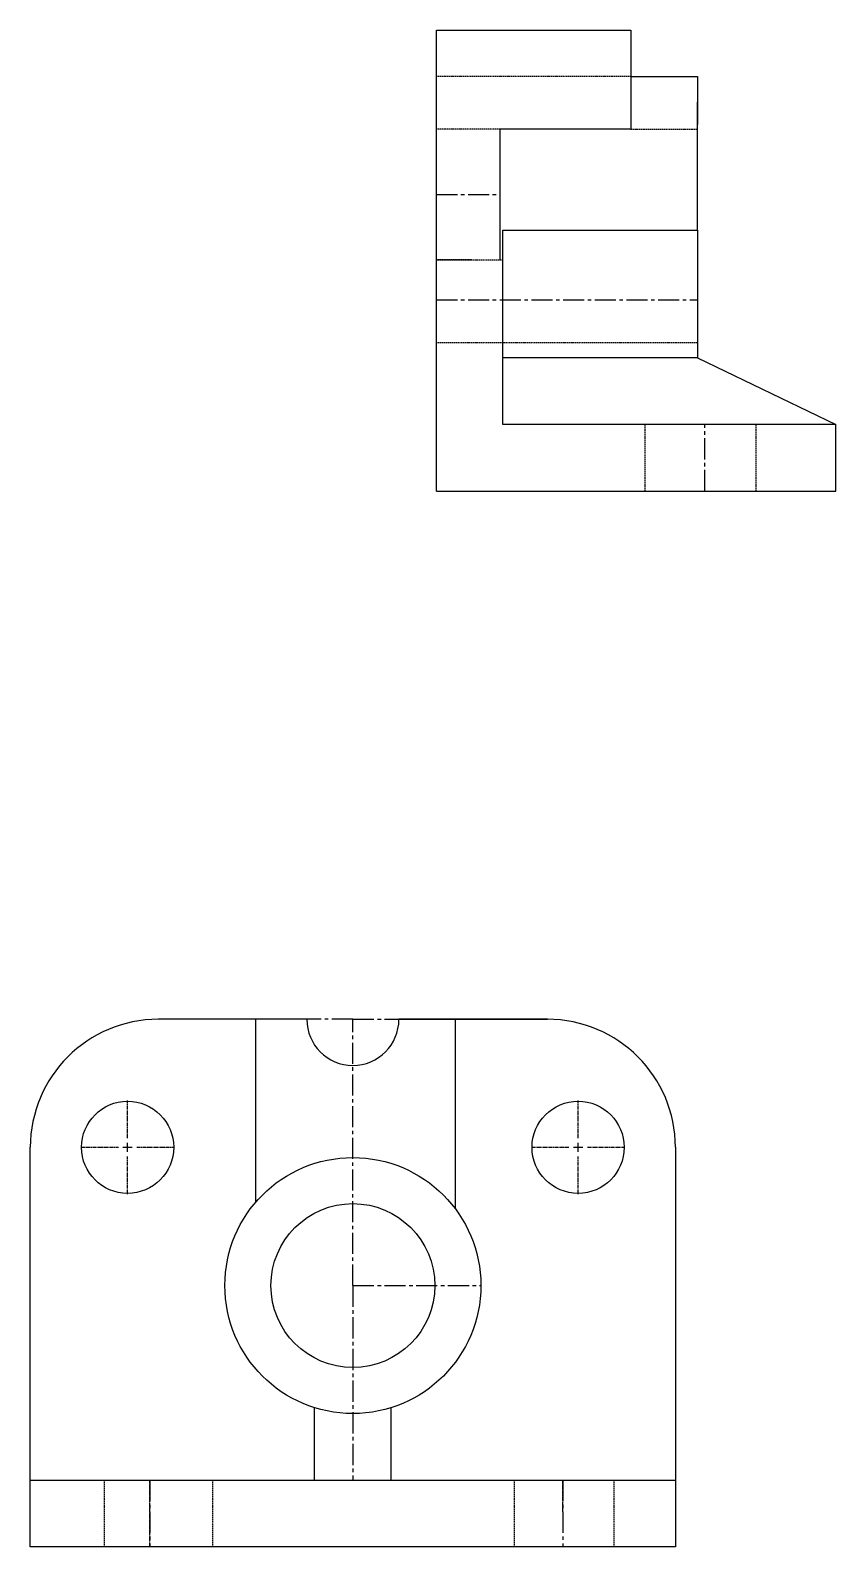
# Model space of a CAD drawing. Header units: inches. Extents: x 163 to 518, y 225 to 529.
# Drawn here: x 360.6 to 517.9, y 230.5 to 526.6 of the extents above; entities that cross this region are included whole.
import ezdxf

# ---------------------------------------------------------------- set-up
doc = ezdxf.new("R2010")
doc.units = ezdxf.units.IN
doc.header["$MEASUREMENT"] = 0
doc.linetypes.add('CENTER2', pattern=[1.125, 0.75, -0.125, 0.125, -0.125])
doc.linetypes.add('HIDDEN', pattern=[0.375, 0.25, -0.125])
doc.layers.add('Layer1', color=50, linetype='CENTER2')
doc.layers.add('Layer2', color=130, linetype='HIDDEN')

# ---------------------------------------------------------------- blocks, each defined once
blk = doc.blocks.new('*U3')
at = {"layer": 'Layer1', "color": 0, "linetype": 'CENTER2', "transparency": 16777216}
for p, q in [((0, 1.8), (0, 9.12)), ((-9.12, 0), (-1.8, 0)), ((1.8, 0), (9.12, 0)), ((0, -9.12), (0, -1.8))]:
    blk.add_line(p, q, dxfattribs=at)
at = {"layer": 'Layer1', "color": 0, "linetype": 'Continuous', "transparency": 16777216}
for p, q in [((-0.9, 0), (0.9, 0)), ((0, -0.9), (0, 0.9))]:
    blk.add_line(p, q, dxfattribs=at)
blk = doc.blocks.new('*U4')
at = {"layer": 'Layer1', "color": 0, "linetype": 'CENTER2', "transparency": 16777216}
for p, q in [((0, 1.8), (0, 9.12)), ((-9.12, 0), (-1.8, 0)), ((1.8, 0), (9.12, 0)), ((0, -9.12), (0, -1.8))]:
    blk.add_line(p, q, dxfattribs=at)
at = {"layer": 'Layer1', "color": 0, "linetype": 'Continuous', "transparency": 16777216}
for p, q in [((-0.9, 0), (0.9, 0)), ((0, -0.9), (0, 0.9))]:
    blk.add_line(p, q, dxfattribs=at)

msp = doc.modelspace()

# ---------------------------------------------------------------- linework, layer by layer
for p, q in [((439.88383, 436.62896), (439.88383, 526.62896)), ((439.88383, 526.62896), (464.88383, 526.62896)), ((452.88383, 526.62896), (477.88383, 526.62896)), ((477.88383, 526.62896), (477.88383, 517.62896)), ((477.88383, 517.62896), (490.88383, 517.62896)), ((477.88383, 517.62896), (477.88383, 507.34191)), ((490.88383, 517.62896), (490.88383, 508.26206)), ((490.88383, 487.62896), (490.88383, 512.62896)), ((477.88383, 507.34191), (452.31104, 507.34191)), ((452.31104, 507.34191), (452.31104, 481.78471)), ((452.88383, 449.62896), (452.88383, 487.62896)), ((452.88383, 487.62896), (490.88383, 487.62896)), ((490.88383, 487.62896), (490.88383, 462.62896)), ((452.88383, 449.62896), (452.88383, 465.42863)), ((490.88383, 462.62896), (452.88383, 462.62896)), ((490.88383, 462.62896), (517.88383, 449.62896)), ((517.88383, 449.62896), (452.88383, 449.62896)), ((517.88383, 436.62896), (517.88383, 449.62896)), ((439.88383, 436.62896), (517.88383, 436.62896)), ((414.57595, 333.45838), (385.57595, 333.45838)), ((414.57595, 333.45838), (404.57595, 333.45838)), ((404.57595, 333.45838), (404.57595, 297.70646)), ((432.57595, 333.45838), (433.57595, 333.45838)), ((432.57595, 333.45838), (433.57595, 333.45838)), ((432.57595, 333.45838), (461.57595, 333.45838)), ((461.57595, 333.45838), (432.57595, 333.45838)), ((433.57595, 333.45838), (443.57595, 333.45838)), ((443.57595, 333.45838), (443.57595, 296.45838)), ((360.57595, 281.45838), (360.57595, 308.45838)), ((486.57595, 308.45838), (486.57595, 243.45838)), ((360.57595, 243.45838), (360.57595, 281.45838)), ((416.07595, 243.45838), (416.07595, 257.6099)), ((431.07595, 243.45838), (431.07595, 257.6099)), ((360.57595, 243.45838), (486.57595, 243.45838)), ((360.57595, 230.45838), (360.57595, 243.45838)), ((423.57595, 243.45838), (431.07595, 243.45838)), ((486.57595, 243.45838), (486.57595, 230.45838)), ((486.57595, 230.45838), (360.57595, 230.45838))]:
    msp.add_line(p, q)
for centre, radius in [((379.57595, 308.45838), 9), ((467.57595, 308.45838), 9), ((423.57595, 281.45838), 25), ((423.57595, 281.45838), 16)]:
    msp.add_circle(centre, radius)
for centre, radius, start, end in [((385.57595, 308.45838), 25, 90, 180), ((423.57595, 333.45838), 9, 180, 0), ((461.57595, 308.45838), 25, 0, 90)]:
    msp.add_arc(centre, radius, start, end)
at = {"layer": 'Layer1', "ltscale": 5.5}
for p, q in [((439.88383, 494.56331), (452.31104, 494.56331)), ((439.88383, 474.00644), (490.88383, 474.00644)), ((492.35067, 436.62896), (492.35067, 449.62896)), ((423.57595, 333.45838), (404.57595, 333.45838)), ((423.57595, 281.45838), (423.57595, 333.45838)), ((423.57595, 333.45838), (443.57595, 333.45838)), ((423.57595, 281.45838), (423.57595, 243.45838)), ((423.57595, 281.45838), (448.57595, 281.45838)), ((383.94478, 243.45838), (383.94478, 230.45838)), ((464.58016, 243.45838), (464.58016, 230.45838))]:
    msp.add_line(p, q, dxfattribs=at)
at = {"layer": 'Layer1'}
for p, q in [((383.94478, 230.45838), (383.94478, 243.45838)), ((464.58016, 237.26679), (464.58016, 243.45838))]:
    msp.add_line(p, q, dxfattribs=at)
at = {"layer": 'Layer2'}
for p, q in [((477.88383, 517.62896), (439.88383, 517.62896)), ((477.88383, 507.34191), (439.88383, 507.34191)), ((477.88383, 507.34191), (490.88383, 507.34191)), ((446.74997, 481.78471), (439.88383, 481.78471)), ((439.88383, 481.78471), (452.88383, 481.78471)), ((439.88383, 465.67256), (490.88383, 465.67256)), ((480.67245, 436.62896), (480.67245, 449.62896)), ((502.36058, 436.62896), (502.36058, 449.62896)), ((375.06339, 230.45838), (375.06339, 243.45838)), ((396.19542, 230.45838), (396.19542, 243.45838)), ((455.14267, 230.45838), (455.14267, 243.45838)), ((474.60637, 230.45838), (474.60637, 243.45838))]:
    msp.add_line(p, q, dxfattribs=at)

# ---------------------------------------------------------------- block references
at = {"layer": 'Layer1', "linetype": 'CENTER2'}
for name, p in [('*U4', (379.57595, 308.45838)), ('*U3', (467.57595, 308.45838))]:
    msp.add_blockref(name, p, dxfattribs=at)

doc.saveas('drawing.dxf')
